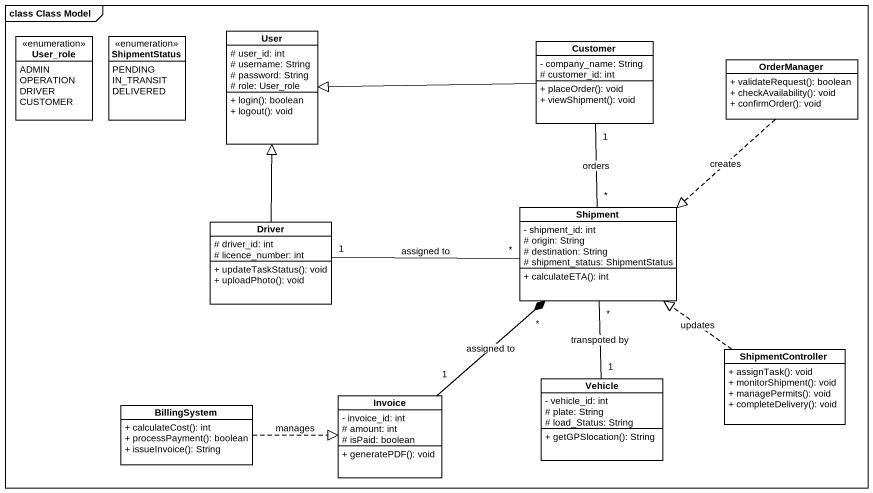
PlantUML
@startuml
mainframe class Class Model
hide circle
hide empty members
skinparam classAttributeIconSize 0
enum User_role {
  ADMIN
  OPERATION
  DRIVER
  CUSTOMER
}
enum ShipmentStatus {
  PENDING
  IN_TRANSIT
  DELIVERED
}
class User {
  # user_id: int
  # username: String
  # password: String
  # role: User_role
  + login(): boolean
  + logout(): void
}
class Customer {
  - company_name: String
  # customer_id: int
  + placeOrder(): void
  + viewShipment(): void
}
class OrderManager {
  + validateRequest(): boolean
  + checkAvailability(): void
  + confirmOrder(): void
}
class Shipment {
  - shipment_id: int
  # origin: String
  # destination: String
  # shipment_status: ShipmentStatus
  + calculateETA(): int
}
class Driver {
  # driver_id: int
  # licence_number: int
  + updateTaskStatus(): void
  + uploadPhoto(): void
}
class ShipmentController {
  + assignTask(): void
  + monitorShipment(): void
  + managePermits(): void
  + completeDelivery(): void
}
class BillingSystem {
  + calculateCost(): int
  + processPayment(): boolean
  + issueInvoice(): String
}
class Invoice {
  - invoice_id: int
  # amount: int
  # isPaid: boolean
  + generatePDF(): void
}
class Vehicle {
  - vehicle_id: int
  # plate: String
  # load_Status: String
  + getGPSlocation(): String
}
Customer -left-|> User
Customer "1" -- "*" Shipment : orders
OrderManager ..|> Shipment : creates
Driver -up-|> User
Driver "1" -right- "*" Shipment : assigned to
ShipmentController .up.|> Shipment : updates
BillingSystem .right.|> Invoice : manages
Invoice "1" -up-* "*" Shipment : assigned to
Vehicle "1" -up- "*" Shipment : transpoted by
@enduml
